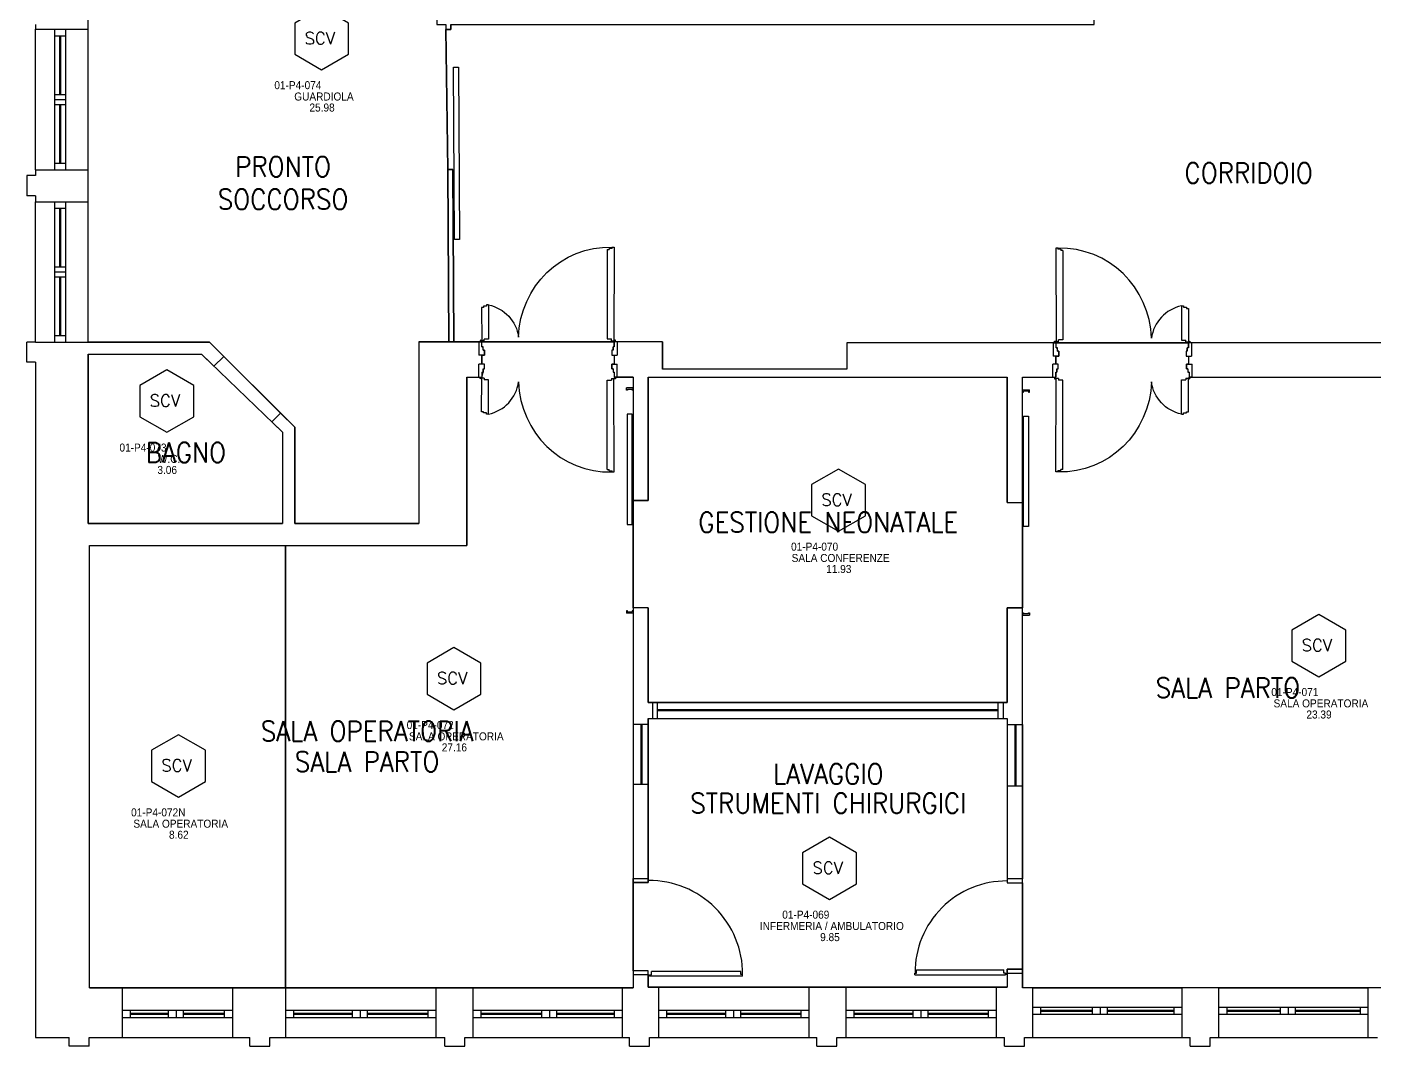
# Model space of a CAD drawing. Header units: inches. Extents: x 16420 to 16611, y 92341 to 92416.
# Drawn here: x 16552 to 16565.44, y 92340.51 to 92350.67 of the extents above; entities that cross this region are included whole.
import ezdxf
from ezdxf.enums import TextEntityAlignment as Align

# ---------------------------------------------------------------- set-up
doc = ezdxf.new("R2010")
doc.units = ezdxf.units.IN
doc.header["$LTSCALE"] = 50
doc.header["$MEASUREMENT"] = 0
doc.linetypes.add('NASCOSTA2', pattern=[0.1875, 0.125, -0.0625])
for name, color, linetype in [('A-LOCALI', 7, 'Continuous'), ('AA-CodiceVano', 7, 'Continuous'), ('GMM_DEST.USO', 50, 'Continuous'), ('PIANTA', 7, 'Continuous'), ('RM', 191, 'Continuous')]:
    doc.layers.add(name, color=color, linetype=linetype)
doc.styles.add('ARIAL', font='arial.ttf')
doc.styles.add('ARTECO', font='romans.shx', dxfattribs={"width": 0.9})
doc.styles.get("Standard").update_dxf_attribs({"font": 'txt.shx'})

# ---------------------------------------------------------------- blocks, each defined once
blk = doc.blocks.new('MFM_COD_VANO')
at = {"layer": 'A-LOCALI'}
for p, q in [((0, 0.621), (-0.269, 0.466)), ((0.269, 0.466), (0, 0.621)), ((-0.269, 0.466), (-0.269, 0.155)), ((0.269, 0.155), (0.269, 0.466)), ((-0.269, 0.155), (0, 0)), ((0, 0), (0.269, 0.155))]:
    blk.add_line(p, q, dxfattribs=at)
blk.add_text('SCV', height=0.12, dxfattribs=at).set_placement((-0.17, 0.255))
at = {"layer": 'A-LOCALI', "flags": 9}
for tag in ['MFM_NAME', 'MFM_COD_COMPLESSO', 'MFM_COD_EDIFICIO', 'MFM_COD_PIANO', 'MFM_COD_MACROAREA', 'MFM_ZONA', 'MFM_REPARTO']:
    blk.add_attdef(tag, (-0.084, 0.188), '', height=0.005, dxfattribs=at)
blk.add_attdef('MFM_ALTEZZA', text='', height=0.005, dxfattribs=at).set_placement((-0.057, 0.188), align=Align.CENTER)
at = {"layer": 'A-LOCALI', "style": 'ARIAL', "width": 0.9, "flags": 8}
for tag, p in [('MFM_COD_UT', (-0.026, -0.078)), ('MFM_DESTINAZIONE_USO', (0.023, -0.306)), ('MFM_SUPERFICIE', (0.004, -0.416))]:
    blk.add_attdef(tag, text='', height=0.08, dxfattribs=at).set_placement(p, align=Align.CENTER)
at = {"layer": 'A-LOCALI', "style": 'ARIAL', "width": 0.9}
for tag, p, height, flags in [('MFM_COD_LOCALE', (-0.472, -0.192), 0.08, 8), ('MFM_COD_SCHEDA', (-0.275, -0.483), 0.04, 9)]:
    blk.add_attdef(tag, p, '', height=height, dxfattribs=dict(at, flags=flags))

msp = doc.modelspace()

# ---------------------------------------------------------------- linework, layer by layer
at = {"layer": 'PIANTA', "color": 0}
for p, q in [((16552.609, 92350.646), (16552.609, 92350.946)), ((16552.084, 92350.693), (16552.084, 92350.646)), ((16552.084, 92350.646), (16552.609, 92350.646)), ((16552.084, 92349.246), (16552.084, 92350.646)), ((16552.274, 92350.646), (16552.274, 92349.246)), ((16552.274, 92350.581), (16552.384, 92350.581)), ((16552.324, 92350.581), (16552.324, 92349.996)), ((16552.334, 92350.581), (16552.334, 92349.996)), ((16552.384, 92350.646), (16552.384, 92349.246)), ((16552.609, 92349.246), (16552.609, 92350.646)), ((16556.176, 92350.693), (16556.176, 92350.643)), ((16556.226, 92350.643), (16556.176, 92350.643)), ((16556.226, 92350.693), (16556.226, 92350.643)), ((16556.253, 92350.27), (16556.303, 92350.27)), ((16556.264, 92348.55), (16556.253, 92350.27)), ((16556.303, 92350.27), (16556.314, 92348.55)), ((16552.274, 92349.996), (16552.384, 92349.996)), ((16552.274, 92349.946), (16552.384, 92349.946)), ((16552.274, 92349.896), (16552.384, 92349.896)), ((16552.324, 92349.896), (16552.324, 92349.311)), ((16552.334, 92349.896), (16552.334, 92349.311)), ((16552.084, 92349.246), (16552.084, 92349.246)), ((16552.084, 92349.246), (16552.609, 92349.246)), ((16552.084, 92349.246), (16552.084, 92349.187)), ((16552.274, 92349.311), (16552.384, 92349.311)), ((16552.609, 92348.927), (16552.609, 92349.246)), ((16556.196, 92349.248), (16556.246, 92349.248)), ((16556.207, 92347.528), (16556.196, 92349.248)), ((16556.246, 92349.248), (16556.257, 92347.528)), ((16552.084, 92349.187), (16551.998, 92349.187)), ((16551.998, 92349.187), (16551.998, 92348.987)), ((16552.084, 92348.987), (16551.998, 92348.987)), ((16552.084, 92348.987), (16552.084, 92348.927)), ((16552.084, 92348.927), (16552.609, 92348.927)), ((16552.084, 92347.527), (16552.084, 92348.927)), ((16552.274, 92348.927), (16552.274, 92347.527)), ((16552.274, 92348.862), (16552.384, 92348.862)), ((16552.324, 92348.862), (16552.324, 92348.277)), ((16552.334, 92348.862), (16552.334, 92348.277)), ((16552.384, 92348.927), (16552.384, 92347.527)), ((16552.609, 92347.527), (16552.609, 92348.927)), ((16556.314, 92348.55), (16556.264, 92348.55)), ((16557.787, 92348.449), (16557.786, 92347.559)), ((16557.787, 92348.449), (16557.806, 92348.449)), ((16557.806, 92348.462), (16557.806, 92348.449)), ((16557.806, 92348.462), (16557.836, 92348.462)), ((16557.836, 92348.474), (16557.855, 92348.474)), ((16557.836, 92348.474), (16557.836, 92348.462)), ((16557.855, 92348.474), (16557.854, 92347.541)), ((16562.264, 92348.464), (16562.265, 92347.531)), ((16562.284, 92348.464), (16562.264, 92348.464)), ((16562.284, 92348.464), (16562.284, 92348.452)), ((16562.313, 92348.452), (16562.284, 92348.452)), ((16562.313, 92348.452), (16562.313, 92348.439)), ((16562.332, 92348.439), (16562.313, 92348.439)), ((16562.332, 92348.439), (16562.333, 92347.549)), ((16552.274, 92348.277), (16552.384, 92348.277)), ((16552.274, 92348.227), (16552.384, 92348.227)), ((16552.274, 92348.177), (16552.384, 92348.177)), ((16552.324, 92348.177), (16552.324, 92347.592)), ((16552.334, 92348.177), (16552.334, 92347.592)), ((16556.583, 92347.886), (16556.554, 92347.886)), ((16556.554, 92347.886), (16556.554, 92347.873)), ((16556.603, 92347.898), (16556.583, 92347.898)), ((16556.583, 92347.898), (16556.583, 92347.886)), ((16556.603, 92347.898), (16556.603, 92347.557)), ((16563.516, 92347.888), (16563.516, 92347.547)), ((16563.516, 92347.888), (16563.536, 92347.888)), ((16563.536, 92347.888), (16563.536, 92347.876)), ((16556.534, 92347.873), (16556.535, 92347.54)), ((16556.554, 92347.873), (16556.534, 92347.873)), ((16563.536, 92347.876), (16563.565, 92347.876)), ((16563.565, 92347.876), (16563.565, 92347.863)), ((16563.565, 92347.863), (16563.585, 92347.863)), ((16563.585, 92347.863), (16563.585, 92347.53)), ((16552.084, 92347.527), (16551.998, 92347.527)), ((16551.998, 92347.327), (16551.998, 92347.527)), ((16552.084, 92347.527), (16552.084, 92347.527)), ((16552.084, 92347.527), (16552.609, 92347.527)), ((16552.274, 92347.592), (16552.384, 92347.592)), ((16552.609, 92347.527), (16553.818, 92347.527)), ((16553.818, 92347.527), (16553.961, 92347.384)), ((16555.909, 92347.528), (16556.507, 92347.528)), ((16555.909, 92347.528), (16555.909, 92345.717)), ((16556.257, 92347.528), (16556.207, 92347.528)), ((16556.507, 92347.528), (16556.507, 92347.398)), ((16556.507, 92347.528), (16556.537, 92347.528)), ((16556.559, 92347.54), (16556.535, 92347.54)), ((16556.537, 92347.478), (16556.537, 92347.528)), ((16556.537, 92347.478), (16556.55, 92347.478)), ((16556.55, 92347.447), (16556.55, 92347.478)), ((16556.603, 92347.557), (16556.559, 92347.557)), ((16556.559, 92347.54), (16556.559, 92347.557)), ((16557.786, 92347.559), (16557.83, 92347.559)), ((16557.83, 92347.541), (16557.83, 92347.559)), ((16557.83, 92347.541), (16557.854, 92347.541)), ((16557.857, 92347.478), (16557.845, 92347.478)), ((16557.845, 92347.447), (16557.845, 92347.478)), ((16557.857, 92347.478), (16557.857, 92347.528)), ((16557.887, 92347.528), (16557.857, 92347.528)), ((16558.337, 92347.528), (16557.887, 92347.528)), ((16557.887, 92347.528), (16557.887, 92347.398)), ((16558.337, 92347.528), (16558.337, 92347.258)), ((16562.237, 92347.518), (16560.177, 92347.518)), ((16560.177, 92347.518), (16560.177, 92347.258)), ((16562.237, 92347.518), (16562.237, 92347.388)), ((16562.237, 92347.518), (16562.267, 92347.518)), ((16562.289, 92347.531), (16562.265, 92347.531)), ((16562.267, 92347.468), (16562.267, 92347.518)), ((16562.289, 92347.531), (16562.289, 92347.549)), ((16562.333, 92347.549), (16562.289, 92347.549)), ((16563.516, 92347.547), (16563.56, 92347.547)), ((16563.56, 92347.53), (16563.56, 92347.547)), ((16563.56, 92347.53), (16563.585, 92347.53)), ((16563.617, 92347.518), (16563.587, 92347.518)), ((16563.587, 92347.468), (16563.587, 92347.518)), ((16568.407, 92347.518), (16563.617, 92347.518)), ((16563.617, 92347.518), (16563.617, 92347.388)), ((16552.609, 92347.407), (16552.609, 92345.717)), ((16552.609, 92347.407), (16553.739, 92347.407)), ((16553.739, 92347.407), (16553.864, 92347.287)), ((16553.961, 92347.384), (16553.864, 92347.287)), ((16556.537, 92347.398), (16556.507, 92347.398)), ((16556.562, 92347.398), (16556.537, 92347.398)), ((16556.537, 92347.398), (16556.537, 92347.308)), ((16556.55, 92347.447), (16556.562, 92347.447)), ((16556.562, 92347.447), (16556.562, 92347.398)), ((16557.845, 92347.447), (16557.832, 92347.447)), ((16557.832, 92347.447), (16557.832, 92347.398)), ((16557.832, 92347.398), (16557.857, 92347.398)), ((16557.857, 92347.398), (16557.857, 92347.308)), ((16557.857, 92347.398), (16557.887, 92347.398)), ((16562.267, 92347.388), (16562.237, 92347.388)), ((16562.262, 92347.388), (16562.262, 92347.308)), ((16562.267, 92347.468), (16562.279, 92347.468)), ((16562.292, 92347.388), (16562.267, 92347.388)), ((16562.279, 92347.437), (16562.279, 92347.468)), ((16562.279, 92347.437), (16562.292, 92347.437)), ((16562.292, 92347.437), (16562.292, 92347.388)), ((16563.574, 92347.437), (16563.562, 92347.437)), ((16563.562, 92347.437), (16563.562, 92347.388)), ((16563.562, 92347.388), (16563.587, 92347.388)), ((16563.587, 92347.468), (16563.574, 92347.468)), ((16563.574, 92347.437), (16563.574, 92347.468)), ((16563.587, 92347.388), (16563.617, 92347.388)), ((16563.587, 92347.388), (16563.587, 92347.308)), ((16552.084, 92347.327), (16551.998, 92347.327)), ((16552.084, 92347.327), (16552.084, 92340.593)), ((16556.507, 92347.178), (16556.507, 92347.308)), ((16556.537, 92347.308), (16556.507, 92347.308)), ((16556.562, 92347.308), (16556.537, 92347.308)), ((16556.537, 92347.228), (16556.537, 92347.178)), ((16556.537, 92347.228), (16556.55, 92347.228)), ((16556.55, 92347.259), (16556.562, 92347.259)), ((16556.55, 92347.259), (16556.55, 92347.228)), ((16556.562, 92347.259), (16556.562, 92347.308)), ((16557.832, 92347.259), (16557.832, 92347.308)), ((16557.832, 92347.308), (16557.857, 92347.308)), ((16557.845, 92347.259), (16557.832, 92347.259)), ((16557.845, 92347.259), (16557.845, 92347.228)), ((16557.857, 92347.228), (16557.845, 92347.228)), ((16557.857, 92347.308), (16557.887, 92347.308)), ((16557.857, 92347.228), (16557.857, 92347.178)), ((16557.887, 92347.178), (16557.887, 92347.308)), ((16560.177, 92347.258), (16558.337, 92347.258)), ((16562.232, 92347.178), (16562.232, 92347.308)), ((16562.262, 92347.308), (16562.232, 92347.308)), ((16562.287, 92347.308), (16562.262, 92347.308)), ((16562.262, 92347.228), (16562.262, 92347.178)), ((16562.262, 92347.228), (16562.274, 92347.228)), ((16562.274, 92347.259), (16562.287, 92347.259)), ((16562.274, 92347.259), (16562.274, 92347.228)), ((16562.287, 92347.259), (16562.287, 92347.308)), ((16563.567, 92347.308), (16563.592, 92347.308)), ((16563.567, 92347.259), (16563.567, 92347.308)), ((16563.579, 92347.259), (16563.567, 92347.259)), ((16563.579, 92347.259), (16563.579, 92347.228)), ((16563.592, 92347.228), (16563.579, 92347.228)), ((16563.592, 92347.308), (16563.622, 92347.308)), ((16563.592, 92347.228), (16563.592, 92347.178)), ((16563.622, 92347.178), (16563.622, 92347.308)), ((16556.387, 92347.178), (16556.507, 92347.178)), ((16556.387, 92347.178), (16556.387, 92345.498)), ((16556.507, 92347.178), (16556.537, 92347.178)), ((16556.534, 92346.833), (16556.535, 92347.166)), ((16556.559, 92347.166), (16556.535, 92347.166)), ((16556.559, 92347.166), (16556.559, 92347.149)), ((16556.603, 92347.149), (16556.559, 92347.149)), ((16556.603, 92346.808), (16556.603, 92347.149)), ((16557.787, 92346.257), (16557.786, 92347.147)), ((16557.786, 92347.147), (16557.83, 92347.147)), ((16557.83, 92347.165), (16557.854, 92347.165)), ((16557.83, 92347.165), (16557.83, 92347.147)), ((16557.855, 92346.232), (16557.854, 92347.165)), ((16557.887, 92347.178), (16557.857, 92347.178)), ((16558.047, 92347.178), (16557.887, 92347.178)), ((16558.047, 92347.178), (16558.047, 92345.948)), ((16558.197, 92347.178), (16558.197, 92345.948)), ((16558.197, 92347.178), (16561.777, 92347.178)), ((16558.197, 92347.178), (16561.777, 92347.178)), ((16561.777, 92345.928), (16561.777, 92347.178)), ((16561.93, 92345.928), (16561.93, 92347.178)), ((16561.93, 92347.178), (16562.232, 92347.178)), ((16562.232, 92347.178), (16562.262, 92347.178)), ((16562.264, 92346.232), (16562.265, 92347.165)), ((16562.289, 92347.165), (16562.265, 92347.165)), ((16562.289, 92347.165), (16562.289, 92347.147)), ((16562.333, 92347.147), (16562.289, 92347.147)), ((16562.332, 92346.257), (16562.333, 92347.147)), ((16563.516, 92346.808), (16563.516, 92347.149)), ((16563.516, 92347.149), (16563.56, 92347.149)), ((16563.56, 92347.166), (16563.56, 92347.149)), ((16563.56, 92347.166), (16563.585, 92347.166)), ((16563.585, 92346.833), (16563.585, 92347.166)), ((16563.622, 92347.178), (16563.592, 92347.178)), ((16563.622, 92347.178), (16565.697, 92347.178)), ((16558.047, 92347.072), (16557.978, 92347.072)), ((16557.978, 92347.048), (16557.978, 92347.072)), ((16557.988, 92347.048), (16557.978, 92347.048)), ((16557.988, 92347.058), (16558.037, 92347.058)), ((16557.988, 92347.058), (16557.988, 92347.048)), ((16558.037, 92347.048), (16558.037, 92347.058)), ((16558.047, 92347.048), (16558.037, 92347.048)), ((16558.047, 92347.048), (16558.047, 92347.072)), ((16561.93, 92347.052), (16561.999, 92347.052)), ((16561.93, 92347.028), (16561.93, 92347.052)), ((16561.93, 92347.028), (16561.94, 92347.028)), ((16561.989, 92347.038), (16561.94, 92347.038)), ((16561.94, 92347.028), (16561.94, 92347.038)), ((16561.989, 92347.038), (16561.989, 92347.028)), ((16561.989, 92347.028), (16561.999, 92347.028)), ((16561.999, 92347.028), (16561.999, 92347.052)), ((16554.528, 92346.819), (16554.44, 92346.732)), ((16554.528, 92346.819), (16554.669, 92346.678)), ((16556.554, 92346.833), (16556.534, 92346.833)), ((16556.554, 92346.82), (16556.554, 92346.833)), ((16556.583, 92346.82), (16556.554, 92346.82)), ((16556.583, 92346.808), (16556.583, 92346.82)), ((16556.603, 92346.808), (16556.583, 92346.808)), ((16558.037, 92346.807), (16557.987, 92346.807)), ((16557.987, 92346.807), (16557.987, 92345.707)), ((16558.037, 92345.707), (16558.037, 92346.807)), ((16563.516, 92346.808), (16563.536, 92346.808)), ((16563.536, 92346.82), (16563.565, 92346.82)), ((16563.536, 92346.808), (16563.536, 92346.82)), ((16563.565, 92346.82), (16563.565, 92346.833)), ((16563.565, 92346.833), (16563.585, 92346.833)), ((16554.44, 92346.732), (16554.549, 92346.627)), ((16554.669, 92346.678), (16554.669, 92345.717)), ((16561.94, 92345.687), (16561.94, 92346.787)), ((16561.94, 92346.787), (16561.99, 92346.787)), ((16561.99, 92346.787), (16561.99, 92345.687)), ((16554.549, 92346.627), (16554.549, 92345.717)), ((16557.787, 92346.257), (16557.806, 92346.257)), ((16557.806, 92346.244), (16557.806, 92346.257)), ((16557.806, 92346.244), (16557.836, 92346.244)), ((16557.836, 92346.232), (16557.836, 92346.244)), ((16557.836, 92346.232), (16557.855, 92346.232)), ((16562.284, 92346.232), (16562.264, 92346.232)), ((16562.313, 92346.244), (16562.284, 92346.244)), ((16562.284, 92346.232), (16562.284, 92346.244)), ((16562.313, 92346.244), (16562.313, 92346.257)), ((16562.332, 92346.257), (16562.313, 92346.257)), ((16558.197, 92345.948), (16558.047, 92345.948)), ((16561.777, 92345.928), (16561.93, 92345.928)), ((16552.609, 92345.717), (16554.549, 92345.717)), ((16554.669, 92345.717), (16555.909, 92345.717)), ((16557.987, 92345.707), (16558.037, 92345.707)), ((16561.99, 92345.687), (16561.94, 92345.687)), ((16552.622, 92341.088), (16552.622, 92345.498)), ((16552.622, 92345.498), (16556.387, 92345.498)), ((16557.988, 92344.848), (16557.978, 92344.848)), ((16557.978, 92344.848), (16557.978, 92344.824)), ((16558.047, 92344.824), (16557.978, 92344.824)), ((16557.988, 92344.838), (16557.988, 92344.848)), ((16557.988, 92344.838), (16558.037, 92344.838)), ((16558.047, 92344.848), (16558.037, 92344.848)), ((16558.037, 92344.848), (16558.037, 92344.838)), ((16558.197, 92344.878), (16558.047, 92344.878)), ((16558.047, 92344.878), (16558.047, 92343.718)), ((16558.047, 92344.848), (16558.047, 92344.824)), ((16558.197, 92344.878), (16558.197, 92343.933)), ((16561.777, 92343.933), (16561.777, 92344.878)), ((16561.777, 92344.878), (16561.93, 92344.878)), ((16561.93, 92343.713), (16561.93, 92344.878)), ((16561.93, 92344.828), (16561.94, 92344.828)), ((16561.93, 92344.828), (16561.93, 92344.804)), ((16561.93, 92344.804), (16561.999, 92344.804)), ((16561.94, 92344.828), (16561.94, 92344.818)), ((16561.989, 92344.818), (16561.94, 92344.818)), ((16561.989, 92344.828), (16561.999, 92344.828)), ((16561.989, 92344.818), (16561.989, 92344.828)), ((16561.999, 92344.828), (16561.999, 92344.804)), ((16558.197, 92343.933), (16558.237, 92343.933)), ((16558.232, 92343.933), (16558.237, 92343.933)), ((16558.237, 92343.933), (16561.737, 92343.933)), ((16558.237, 92343.933), (16558.237, 92343.773)), ((16558.287, 92343.773), (16558.287, 92343.933)), ((16558.287, 92343.863), (16561.687, 92343.863)), ((16558.287, 92343.853), (16561.687, 92343.853)), ((16561.687, 92343.773), (16561.687, 92343.933)), ((16561.687, 92343.773), (16561.687, 92343.933)), ((16561.737, 92343.933), (16561.737, 92343.773)), ((16561.737, 92343.933), (16561.777, 92343.933)), ((16558.047, 92343.718), (16558.197, 92343.718)), ((16558.047, 92343.718), (16558.047, 92343.118)), ((16558.122, 92343.718), (16558.122, 92343.118)), ((16558.132, 92343.718), (16558.132, 92343.118)), ((16558.197, 92343.773), (16558.237, 92343.773)), ((16558.197, 92343.773), (16558.197, 92343.718)), ((16558.197, 92343.718), (16558.197, 92343.118)), ((16558.237, 92343.773), (16561.737, 92343.773)), ((16561.737, 92343.773), (16561.777, 92343.773)), ((16561.777, 92343.773), (16561.777, 92343.713)), ((16561.777, 92343.713), (16561.93, 92343.713)), ((16561.777, 92343.713), (16561.777, 92343.103)), ((16561.852, 92343.713), (16561.852, 92343.103)), ((16561.862, 92343.713), (16561.862, 92343.103)), ((16561.93, 92343.713), (16561.93, 92343.103)), ((16558.047, 92343.118), (16558.197, 92343.118)), ((16558.047, 92343.118), (16558.197, 92343.118)), ((16558.047, 92343.118), (16558.047, 92342.178)), ((16558.197, 92343.118), (16558.197, 92342.178)), ((16561.777, 92343.103), (16561.93, 92343.103)), ((16561.777, 92343.103), (16561.777, 92342.173)), ((16561.93, 92343.103), (16561.93, 92342.173)), ((16558.047, 92342.178), (16558.197, 92342.178)), ((16558.047, 92342.138), (16558.047, 92342.178)), ((16558.197, 92342.138), (16558.047, 92342.138)), ((16558.197, 92342.178), (16558.197, 92342.138)), ((16561.93, 92342.173), (16561.777, 92342.173)), ((16561.777, 92342.173), (16561.777, 92342.133)), ((16561.777, 92342.133), (16561.93, 92342.133)), ((16561.93, 92342.133), (16561.93, 92342.173)), ((16558.197, 92341.258), (16558.047, 92341.258)), ((16558.047, 92341.258), (16558.047, 92341.218)), ((16558.197, 92341.218), (16558.047, 92341.218)), ((16558.047, 92341.218), (16558.047, 92341.088)), ((16558.197, 92341.218), (16558.197, 92341.258)), ((16558.197, 92341.218), (16558.197, 92341.093)), ((16558.213, 92341.218), (16558.23, 92341.218)), ((16558.213, 92341.202), (16558.213, 92341.218)), ((16559.138, 92341.202), (16558.213, 92341.202)), ((16559.121, 92341.251), (16558.23, 92341.251)), ((16558.23, 92341.218), (16558.23, 92341.251)), ((16559.121, 92341.219), (16559.121, 92341.251)), ((16559.138, 92341.219), (16559.121, 92341.219)), ((16559.138, 92341.202), (16559.138, 92341.219)), ((16560.857, 92341.217), (16560.857, 92341.234)), ((16560.857, 92341.234), (16560.874, 92341.234)), ((16560.857, 92341.217), (16561.761, 92341.217)), ((16560.874, 92341.266), (16561.744, 92341.266)), ((16560.874, 92341.234), (16560.874, 92341.266)), ((16561.744, 92341.233), (16561.744, 92341.266)), ((16561.761, 92341.233), (16561.744, 92341.233)), ((16561.761, 92341.217), (16561.761, 92341.233)), ((16561.777, 92341.273), (16561.93, 92341.273)), ((16561.777, 92341.233), (16561.777, 92341.273)), ((16561.777, 92341.233), (16561.777, 92341.093)), ((16561.777, 92341.233), (16561.93, 92341.233)), ((16561.93, 92341.273), (16561.93, 92341.233)), ((16561.93, 92341.233), (16561.93, 92341.086)), ((16552.622, 92341.088), (16552.947, 92341.088)), ((16552.947, 92341.088), (16554.047, 92341.088)), ((16552.947, 92341.088), (16552.947, 92340.593)), ((16554.047, 92341.088), (16554.577, 92341.088)), ((16554.047, 92341.088), (16554.047, 92340.593)), ((16554.577, 92341.088), (16556.077, 92341.088)), ((16554.577, 92341.088), (16554.577, 92340.593)), ((16556.077, 92341.088), (16556.447, 92341.088)), ((16556.077, 92341.088), (16556.077, 92340.593)), ((16556.447, 92341.088), (16557.937, 92341.088)), ((16556.447, 92341.088), (16556.447, 92340.593)), ((16557.937, 92341.088), (16558.047, 92341.088)), ((16557.937, 92341.088), (16557.937, 92340.593)), ((16558.197, 92341.093), (16558.297, 92341.093)), ((16558.297, 92341.093), (16559.797, 92341.093)), ((16558.297, 92341.093), (16558.297, 92340.593)), ((16559.797, 92341.093), (16560.167, 92341.093)), ((16559.797, 92341.093), (16559.797, 92340.593)), ((16560.167, 92341.093), (16561.667, 92341.093)), ((16560.167, 92341.093), (16560.167, 92340.593)), ((16561.667, 92341.093), (16561.777, 92341.093)), ((16561.667, 92341.093), (16561.667, 92340.593)), ((16562.03, 92341.086), (16561.93, 92341.086)), ((16562.03, 92341.086), (16563.52, 92341.086)), ((16562.03, 92341.086), (16562.03, 92340.593)), ((16563.52, 92341.086), (16563.52, 92341.086)), ((16563.89, 92341.086), (16563.52, 92341.086)), ((16563.52, 92341.086), (16563.52, 92340.593)), ((16563.89, 92341.086), (16565.38, 92341.086)), ((16563.89, 92340.593), (16563.89, 92341.086)), ((16565.697, 92341.086), (16565.38, 92341.086)), ((16565.38, 92340.593), (16565.38, 92341.086)), ((16562.03, 92340.893), (16563.52, 92340.893)), ((16562.11, 92340.893), (16562.11, 92340.823)), ((16562.624, 92340.893), (16562.624, 92340.823)), ((16562.704, 92340.893), (16562.704, 92340.823)), ((16562.774, 92340.893), (16562.774, 92340.823)), ((16563.44, 92340.893), (16563.44, 92340.823)), ((16563.89, 92340.893), (16565.38, 92340.893)), ((16563.97, 92340.893), (16563.97, 92340.823)), ((16564.499, 92340.893), (16564.499, 92340.823)), ((16564.579, 92340.893), (16564.579, 92340.823)), ((16564.649, 92340.893), (16564.649, 92340.823)), ((16565.3, 92340.893), (16565.3, 92340.823)), ((16552.947, 92340.863), (16554.047, 92340.863)), ((16552.947, 92340.793), (16554.047, 92340.793)), ((16553.027, 92340.863), (16553.027, 92340.793)), ((16553.027, 92340.833), (16553.407, 92340.833)), ((16553.027, 92340.823), (16553.407, 92340.823)), ((16553.407, 92340.863), (16553.407, 92340.793)), ((16553.487, 92340.863), (16553.487, 92340.793)), ((16553.557, 92340.863), (16553.557, 92340.793)), ((16553.557, 92340.833), (16553.967, 92340.833)), ((16553.557, 92340.823), (16553.967, 92340.823)), ((16553.967, 92340.863), (16553.967, 92340.793)), ((16554.577, 92340.863), (16556.077, 92340.863)), ((16554.577, 92340.793), (16556.077, 92340.793)), ((16554.657, 92340.863), (16554.657, 92340.793)), ((16554.657, 92340.833), (16555.243, 92340.833)), ((16554.657, 92340.823), (16555.243, 92340.823)), ((16555.243, 92340.863), (16555.243, 92340.793)), ((16555.323, 92340.863), (16555.323, 92340.793)), ((16555.393, 92340.863), (16555.393, 92340.793)), ((16555.393, 92340.833), (16555.997, 92340.833)), ((16555.393, 92340.823), (16555.997, 92340.823)), ((16555.997, 92340.863), (16555.997, 92340.793)), ((16556.447, 92340.863), (16557.937, 92340.863)), ((16556.447, 92340.793), (16557.937, 92340.793)), ((16556.527, 92340.863), (16556.527, 92340.793)), ((16556.527, 92340.833), (16557.132, 92340.833)), ((16556.527, 92340.823), (16557.132, 92340.823)), ((16557.132, 92340.863), (16557.132, 92340.793)), ((16557.212, 92340.863), (16557.212, 92340.793)), ((16557.282, 92340.863), (16557.282, 92340.793)), ((16557.282, 92340.833), (16557.857, 92340.833)), ((16557.282, 92340.823), (16557.857, 92340.823)), ((16557.857, 92340.863), (16557.857, 92340.793)), ((16558.297, 92340.863), (16559.797, 92340.863)), ((16558.297, 92340.793), (16559.797, 92340.793)), ((16558.377, 92340.863), (16558.377, 92340.793)), ((16558.377, 92340.833), (16558.967, 92340.833)), ((16558.377, 92340.823), (16558.967, 92340.823)), ((16558.967, 92340.863), (16558.967, 92340.793)), ((16559.047, 92340.863), (16559.047, 92340.793)), ((16559.117, 92340.863), (16559.117, 92340.793)), ((16559.117, 92340.833), (16559.717, 92340.833)), ((16559.117, 92340.823), (16559.717, 92340.823)), ((16559.717, 92340.863), (16559.717, 92340.793)), ((16560.167, 92340.863), (16561.667, 92340.863)), ((16560.167, 92340.793), (16561.667, 92340.793)), ((16560.247, 92340.863), (16560.247, 92340.793)), ((16560.247, 92340.833), (16560.837, 92340.833)), ((16560.247, 92340.823), (16560.837, 92340.823)), ((16560.837, 92340.863), (16560.837, 92340.793)), ((16560.917, 92340.863), (16560.917, 92340.793)), ((16560.987, 92340.863), (16560.987, 92340.793)), ((16560.987, 92340.833), (16561.587, 92340.833)), ((16560.987, 92340.823), (16561.587, 92340.823)), ((16561.587, 92340.863), (16561.587, 92340.793)), ((16562.03, 92340.823), (16563.52, 92340.823)), ((16562.11, 92340.863), (16562.624, 92340.863)), ((16562.11, 92340.853), (16562.624, 92340.853)), ((16562.774, 92340.863), (16563.44, 92340.863)), ((16562.774, 92340.853), (16563.44, 92340.853)), ((16563.89, 92340.823), (16565.38, 92340.823)), ((16563.97, 92340.863), (16564.499, 92340.863)), ((16563.97, 92340.853), (16564.499, 92340.853)), ((16564.649, 92340.863), (16565.3, 92340.863)), ((16564.649, 92340.853), (16565.3, 92340.853)), ((16552.084, 92340.593), (16552.419, 92340.593)), ((16552.419, 92340.507), (16552.419, 92340.593)), ((16552.619, 92340.507), (16552.419, 92340.507)), ((16552.619, 92340.593), (16552.947, 92340.593)), ((16552.619, 92340.507), (16552.619, 92340.593)), ((16552.947, 92340.593), (16554.047, 92340.593)), ((16554.047, 92340.593), (16554.22, 92340.593)), ((16554.22, 92340.507), (16554.22, 92340.593)), ((16554.22, 92340.507), (16554.42, 92340.507)), ((16554.42, 92340.507), (16554.42, 92340.593)), ((16554.42, 92340.593), (16554.577, 92340.593)), ((16554.577, 92340.593), (16556.167, 92340.593)), ((16556.166, 92340.507), (16556.167, 92340.593)), ((16556.166, 92340.507), (16556.366, 92340.507)), ((16556.167, 92340.593), (16556.167, 92340.593)), ((16556.366, 92340.507), (16556.366, 92340.593)), ((16556.366, 92340.593), (16556.447, 92340.593)), ((16556.447, 92340.593), (16557.937, 92340.593)), ((16557.937, 92340.593), (16557.937, 92340.593)), ((16557.937, 92340.593), (16558.008, 92340.593)), ((16558.008, 92340.507), (16558.008, 92340.593)), ((16558.008, 92340.507), (16558.208, 92340.507)), ((16558.208, 92340.507), (16558.208, 92340.593)), ((16558.208, 92340.593), (16558.297, 92340.593)), ((16558.297, 92340.593), (16559.797, 92340.593)), ((16559.797, 92340.593), (16559.877, 92340.593)), ((16559.877, 92340.507), (16559.877, 92340.593)), ((16559.877, 92340.507), (16560.077, 92340.507)), ((16560.077, 92340.507), (16560.077, 92340.593)), ((16560.077, 92340.593), (16560.167, 92340.593)), ((16560.167, 92340.593), (16561.667, 92340.593)), ((16561.667, 92340.593), (16561.749, 92340.593)), ((16561.749, 92340.507), (16561.749, 92340.593)), ((16561.749, 92340.507), (16561.949, 92340.507)), ((16561.949, 92340.507), (16561.949, 92340.593)), ((16561.949, 92340.593), (16562.03, 92340.593)), ((16562.03, 92340.593), (16563.52, 92340.593)), ((16563.52, 92340.593), (16563.603, 92340.593)), ((16563.603, 92340.507), (16563.603, 92340.593)), ((16563.603, 92340.507), (16563.803, 92340.507)), ((16563.803, 92340.507), (16563.803, 92340.593)), ((16563.803, 92340.593), (16563.89, 92340.593)), ((16563.89, 92340.593), (16565.38, 92340.593)), ((16565.38, 92340.593), (16565.38, 92340.593)), ((16565.38, 92340.593), (16565.471, 92340.593))]:
    msp.add_line(p, q, dxfattribs=at)
for centre in [(16558.205, 92341.21), (16561.769, 92341.225)]:
    msp.add_circle(centre, 0.00633, dxfattribs=at)
at = {"layer": 'PIANTA', "color": 0, "linetype": 'NASCOSTA2'}
for centre, radius, start, end in [((16558.204, 92341.224), 0.934, 359.7039, 90.4134), ((16561.771, 92341.24), 0.913, 89.5866, 180.35)]:
    msp.add_arc(centre, radius, start, end, dxfattribs=at)
at = {"layer": 'PIANTA', "color": 0, "linetype": 'NASCOSTA2', "extrusion": (0, 0, -1)}
for centre, major_axis, ratio, start_param, end_param in [((16557.831, 92347.532), (-0.375, 0.868), 0.979411, -1.124579, 0.418997), ((16556.534, 92347.534), (-0.271, 0.26), 0.979981, 1.002393, 2.253565), ((16562.288, 92347.174), (0.375, -0.868), 0.979411, -1.124579, 0.418997), ((16563.585, 92347.172), (0.271, -0.26), 0.979981, 1.002393, 2.253565)]:
    msp.add_ellipse(centre, major_axis=major_axis, ratio=ratio, start_param=start_param, end_param=end_param, dxfattribs=at)
at = {"layer": 'PIANTA', "color": 0, "linetype": 'NASCOSTA2'}
for centre, major_axis, ratio, start_param, end_param in [((16562.288, 92347.522), (0.375, 0.868), 0.979411, -1.124579, 0.418997), ((16563.585, 92347.524), (0.271, 0.26), 0.979981, 1.002393, 2.253565), ((16556.534, 92347.172), (-0.271, -0.26), 0.979981, 1.002393, 2.253565), ((16557.831, 92347.174), (-0.375, -0.868), 0.979411, -1.124579, 0.418997)]:
    msp.add_ellipse(centre, major_axis=major_axis, ratio=ratio, start_param=start_param, end_param=end_param, dxfattribs=at)
at = {"layer": 'PIANTA', "color": 0, "extrusion": (0, 0, -1)}
for centre, major_axis in [((16556.525, 92347.538), (0.00502, -0.00502)), ((16557.864, 92347.54), (0.00502, -0.00502)), ((16562.255, 92347.166), (-0.00502, 0.00502)), ((16563.594, 92347.168), (-0.00502, 0.00502))]:
    msp.add_ellipse(centre, major_axis=major_axis, ratio=1, start_param=5.497826, end_param=11.781011, dxfattribs=at)
at = {"layer": 'PIANTA', "color": 0}
for centre, major_axis in [((16562.255, 92347.53), (-0.00502, -0.00502)), ((16563.594, 92347.528), (-0.00502, -0.00502)), ((16556.525, 92347.168), (0.00502, 0.00502)), ((16557.864, 92347.166), (0.00502, 0.00502))]:
    msp.add_ellipse(centre, major_axis=major_axis, ratio=1, start_param=5.497826, end_param=11.781011, dxfattribs=at)
at = {"layer": 'RM'}
for points in [[(16556.086, 92350.693), (16556.176, 92350.693), (16556.176, 92350.643), (16556.196, 92349.248), (16556.207, 92347.528), (16555.909, 92347.528), (16555.909, 92345.717), (16554.669, 92345.717), (16554.669, 92346.678), (16553.818, 92347.527), (16552.609, 92347.527), (16552.609, 92354.156), (16552.609, 92354.156), (16552.609, 92354.156), (16552.609, 92354.156), (16552.609, 92354.156), (16552.609, 92354.156), (16552.609, 92354.156), (16552.609, 92354.156), (16552.609, 92354.156), (16555.919, 92354.158), (16556.079, 92354.158)], [(16553.739, 92347.407), (16553.864, 92347.287), (16553.961, 92347.384), (16554.528, 92346.819), (16554.44, 92346.732), (16554.549, 92346.627), (16554.549, 92345.717), (16552.609, 92345.717), (16552.609, 92347.407)], [(16552.609, 92347.407), (16553.739, 92347.407), (16554.549, 92346.627), (16554.549, 92345.717), (16552.609, 92345.717)], [(16561.777, 92347.178), (16561.777, 92345.928), (16561.93, 92345.928), (16561.93, 92344.878), (16561.777, 92344.878), (16561.777, 92343.933), (16558.197, 92343.933), (16558.197, 92344.878), (16558.047, 92344.878), (16558.047, 92345.948), (16558.197, 92345.948), (16558.197, 92347.178)], [(16561.777, 92343.773), (16561.777, 92342.133), (16561.93, 92342.133), (16561.93, 92341.273), (16561.777, 92341.273), (16561.777, 92341.093), (16558.197, 92341.093), (16558.197, 92341.258), (16558.047, 92341.258), (16558.047, 92342.138), (16558.197, 92342.138), (16558.197, 92343.773)]]:
    msp.add_lwpolyline(points, close=True, dxfattribs=at)
for points in [[(16568.407, 92347.518), (16563.587, 92347.518), (16562.267, 92347.518), (16560.177, 92347.518), (16560.177, 92347.258), (16558.337, 92347.258), (16558.337, 92347.528), (16556.257, 92347.528), (16556.246, 92349.248), (16556.196, 92349.248), (16556.176, 92350.643), (16556.226, 92350.643), (16556.226, 92350.693), (16562.646, 92350.693), (16562.646, 92352.873), (16563.276, 92352.873), (16563.276, 92352.923), (16564.866, 92352.923), (16564.866, 92352.873), (16565.499, 92352.873)], [(16554.577, 92341.088), (16554.577, 92345.498), (16556.387, 92345.498), (16556.387, 92347.178), (16556.537, 92347.178), (16556.55, 92347.228), (16556.55, 92347.259), (16556.562, 92347.259), (16556.562, 92347.308), (16556.537, 92347.308), (16556.537, 92347.398), (16556.562, 92347.398), (16556.562, 92347.447), (16556.55, 92347.447), (16556.55, 92347.478), (16556.537, 92347.478), (16556.537, 92347.528), (16557.857, 92347.528), (16557.857, 92347.478), (16557.845, 92347.478), (16557.845, 92347.447), (16557.832, 92347.447), (16557.832, 92347.398), (16557.857, 92347.398), (16557.857, 92347.308), (16557.832, 92347.308), (16557.832, 92347.259), (16557.845, 92347.259), (16557.845, 92347.228), (16557.857, 92347.228), (16557.857, 92347.178), (16558.047, 92347.178), (16558.047, 92341.088), (16554.577, 92341.088)], [(16565.697, 92341.086), (16561.93, 92341.086), (16561.93, 92341.273), (16561.93, 92342.133), (16561.93, 92344.878), (16561.93, 92345.928), (16561.93, 92347.178), (16562.262, 92347.178), (16562.262, 92347.228), (16562.274, 92347.228), (16562.274, 92347.259), (16562.287, 92347.259), (16562.287, 92347.308), (16562.262, 92347.308), (16562.262, 92347.388), (16562.292, 92347.388), (16562.292, 92347.437), (16562.279, 92347.437), (16562.279, 92347.468), (16562.267, 92347.468), (16562.267, 92347.518), (16563.587, 92347.518), (16563.587, 92347.468), (16563.574, 92347.468), (16563.574, 92347.437), (16563.562, 92347.437), (16563.562, 92347.388), (16563.587, 92347.388), (16563.587, 92347.308), (16563.567, 92347.308), (16563.567, 92347.259), (16563.579, 92347.259), (16563.579, 92347.228), (16563.592, 92347.228), (16563.592, 92347.178), (16565.697, 92347.178)]]:
    msp.add_lwpolyline(points, dxfattribs=at)
at = {"layer": 'RM', "color": 3}
msp.add_lwpolyline([(16552.622, 92345.498), (16554.577, 92345.498), (16554.577, 92341.088), (16552.622, 92341.088)], close=True, dxfattribs=at)

# ---------------------------------------------------------------- block references
at = {"layer": 'AA-CodiceVano'}
ref = msp.add_blockref('MFM_COD_VANO', (16554.938, 92350.242), dxfattribs=at)
ref.add_attrib('MFM_COD_LOCALE', '01-P4-074', (16554.466, 92350.049), dxfattribs={"layer": 'A-LOCALI', "height": 0.08, "style": 'ARIAL', "width": 0.9})
ref.add_attrib('MFM_SUPERFICIE', '25.98', dxfattribs={"layer": 'A-LOCALI', "height": 0.08, "style": 'ARIAL', "width": 0.9}).set_placement((16554.942, 92349.826), align=Align.CENTER)
ref.add_attrib('MFM_DESTINAZIONE_USO', 'GUARDIOLA', dxfattribs={"layer": 'A-LOCALI', "height": 0.08, "style": 'ARIAL', "width": 0.9}).set_placement((16554.961, 92349.936), align=Align.CENTER)
ref = msp.add_blockref('MFM_COD_VANO', (16553.393, 92346.628), dxfattribs=at)
ref.add_attrib('MFM_COD_LOCALE', '01-P4-073', (16552.921, 92346.435), dxfattribs={"layer": 'A-LOCALI', "height": 0.08, "style": 'ARIAL', "width": 0.9})
ref.add_attrib('MFM_SUPERFICIE', '3.06', dxfattribs={"layer": 'A-LOCALI', "height": 0.08, "style": 'ARIAL', "width": 0.9}).set_placement((16553.397, 92346.212), align=Align.CENTER)
ref.add_attrib('MFM_DESTINAZIONE_USO', 'W.C.', dxfattribs={"layer": 'A-LOCALI', "height": 0.08, "style": 'ARIAL', "width": 0.9}).set_placement((16553.416, 92346.322), align=Align.CENTER)
ref = msp.add_blockref('MFM_COD_VANO', (16560.093, 92345.64), dxfattribs=at)
ref.add_attrib('MFM_COD_LOCALE', '01-P4-070', (16559.621, 92345.447), dxfattribs={"layer": 'A-LOCALI', "height": 0.08, "style": 'ARIAL', "width": 0.9})
ref.add_attrib('MFM_SUPERFICIE', '11.93', dxfattribs={"layer": 'A-LOCALI', "height": 0.08, "style": 'ARIAL', "width": 0.9}).set_placement((16560.097, 92345.224), align=Align.CENTER)
ref.add_attrib('MFM_DESTINAZIONE_USO', 'SALA CONFERENZE', dxfattribs={"layer": 'A-LOCALI', "height": 0.08, "style": 'ARIAL', "width": 0.9}).set_placement((16560.116, 92345.334), align=Align.CENTER)
ref = msp.add_blockref('MFM_COD_VANO', (16564.885, 92344.189), dxfattribs=at)
ref.add_attrib('MFM_COD_LOCALE', '01-P4-071', (16564.412, 92343.997), dxfattribs={"layer": 'A-LOCALI', "height": 0.08, "style": 'ARIAL', "width": 0.9})
ref.add_attrib('MFM_SUPERFICIE', '23.39', dxfattribs={"layer": 'A-LOCALI', "height": 0.08, "style": 'ARIAL', "width": 0.9}).set_placement((16564.888, 92343.773), align=Align.CENTER)
ref.add_attrib('MFM_DESTINAZIONE_USO', 'SALA OPERATORIA', dxfattribs={"layer": 'A-LOCALI', "height": 0.08, "style": 'ARIAL', "width": 0.9}).set_placement((16564.907, 92343.884), align=Align.CENTER)
ref = msp.add_blockref('MFM_COD_VANO', (16556.258, 92343.86), dxfattribs=at)
ref.add_attrib('MFM_COD_LOCALE', '01-P4-072', (16555.786, 92343.668), dxfattribs={"layer": 'A-LOCALI', "height": 0.08, "style": 'ARIAL', "width": 0.9})
ref.add_attrib('MFM_SUPERFICIE', '27.16', dxfattribs={"layer": 'A-LOCALI', "height": 0.08, "style": 'ARIAL', "width": 0.9}).set_placement((16556.262, 92343.445), align=Align.CENTER)
ref.add_attrib('MFM_DESTINAZIONE_USO', 'SALA OPERATORIA', dxfattribs={"layer": 'A-LOCALI', "height": 0.08, "style": 'ARIAL', "width": 0.9}).set_placement((16556.281, 92343.555), align=Align.CENTER)
ref = msp.add_blockref('MFM_COD_VANO', (16553.509, 92342.99), dxfattribs=at)
ref.add_attrib('MFM_COD_LOCALE', '01-P4-072N', (16553.037, 92342.797), dxfattribs={"layer": 'A-LOCALI', "height": 0.08, "style": 'ARIAL', "width": 0.9})
ref.add_attrib('MFM_SUPERFICIE', '8.62', dxfattribs={"layer": 'A-LOCALI', "height": 0.08, "style": 'ARIAL', "width": 0.9}).set_placement((16553.513, 92342.574), align=Align.CENTER)
ref.add_attrib('MFM_DESTINAZIONE_USO', 'SALA OPERATORIA', dxfattribs={"layer": 'A-LOCALI', "height": 0.08, "style": 'ARIAL', "width": 0.9}).set_placement((16553.532, 92342.684), align=Align.CENTER)
ref = msp.add_blockref('MFM_COD_VANO', (16560.005, 92341.969), dxfattribs=at)
ref.add_attrib('MFM_COD_LOCALE', '01-P4-069', (16559.533, 92341.777), dxfattribs={"layer": 'A-LOCALI', "height": 0.08, "style": 'ARIAL', "width": 0.9})
ref.add_attrib('MFM_SUPERFICIE', '9.85', dxfattribs={"layer": 'A-LOCALI', "height": 0.08, "style": 'ARIAL', "width": 0.9}).set_placement((16560.009, 92341.553), align=Align.CENTER)
ref.add_attrib('MFM_DESTINAZIONE_USO', 'INFERMERIA / AMBULATORIO', dxfattribs={"layer": 'A-LOCALI', "height": 0.08, "style": 'ARIAL', "width": 0.9}).set_placement((16560.028, 92341.664), align=Align.CENTER)

# ---------------------------------------------------------------- texts
at = {"layer": 'GMM_DEST.USO', "color": 0, "style": 'ARTECO', "width": 0.9}
for s, p in [('PRONTO', (16554.553, 92349.176)), ('CORRIDOIO', (16564.186, 92349.113)), ('SOCCORSO', (16554.553, 92348.851)), ('BAGNO', (16553.583, 92346.326)), ('GESTIONE NEONATALE', (16559.992, 92345.63)), ('SALA PARTO', (16563.979, 92343.979)), ('SALA OPERATORIA', (16555.391, 92343.546)), ('SALA PARTO', (16555.391, 92343.242)), ('LAVAGGIO', (16559.992, 92343.12)), ('STRUMENTI CHIRURGICI', (16559.992, 92342.828))]:
    msp.add_text(s, height=0.2, dxfattribs=at).set_placement(p, align=Align.CENTER)

doc.saveas('drawing.dxf')
